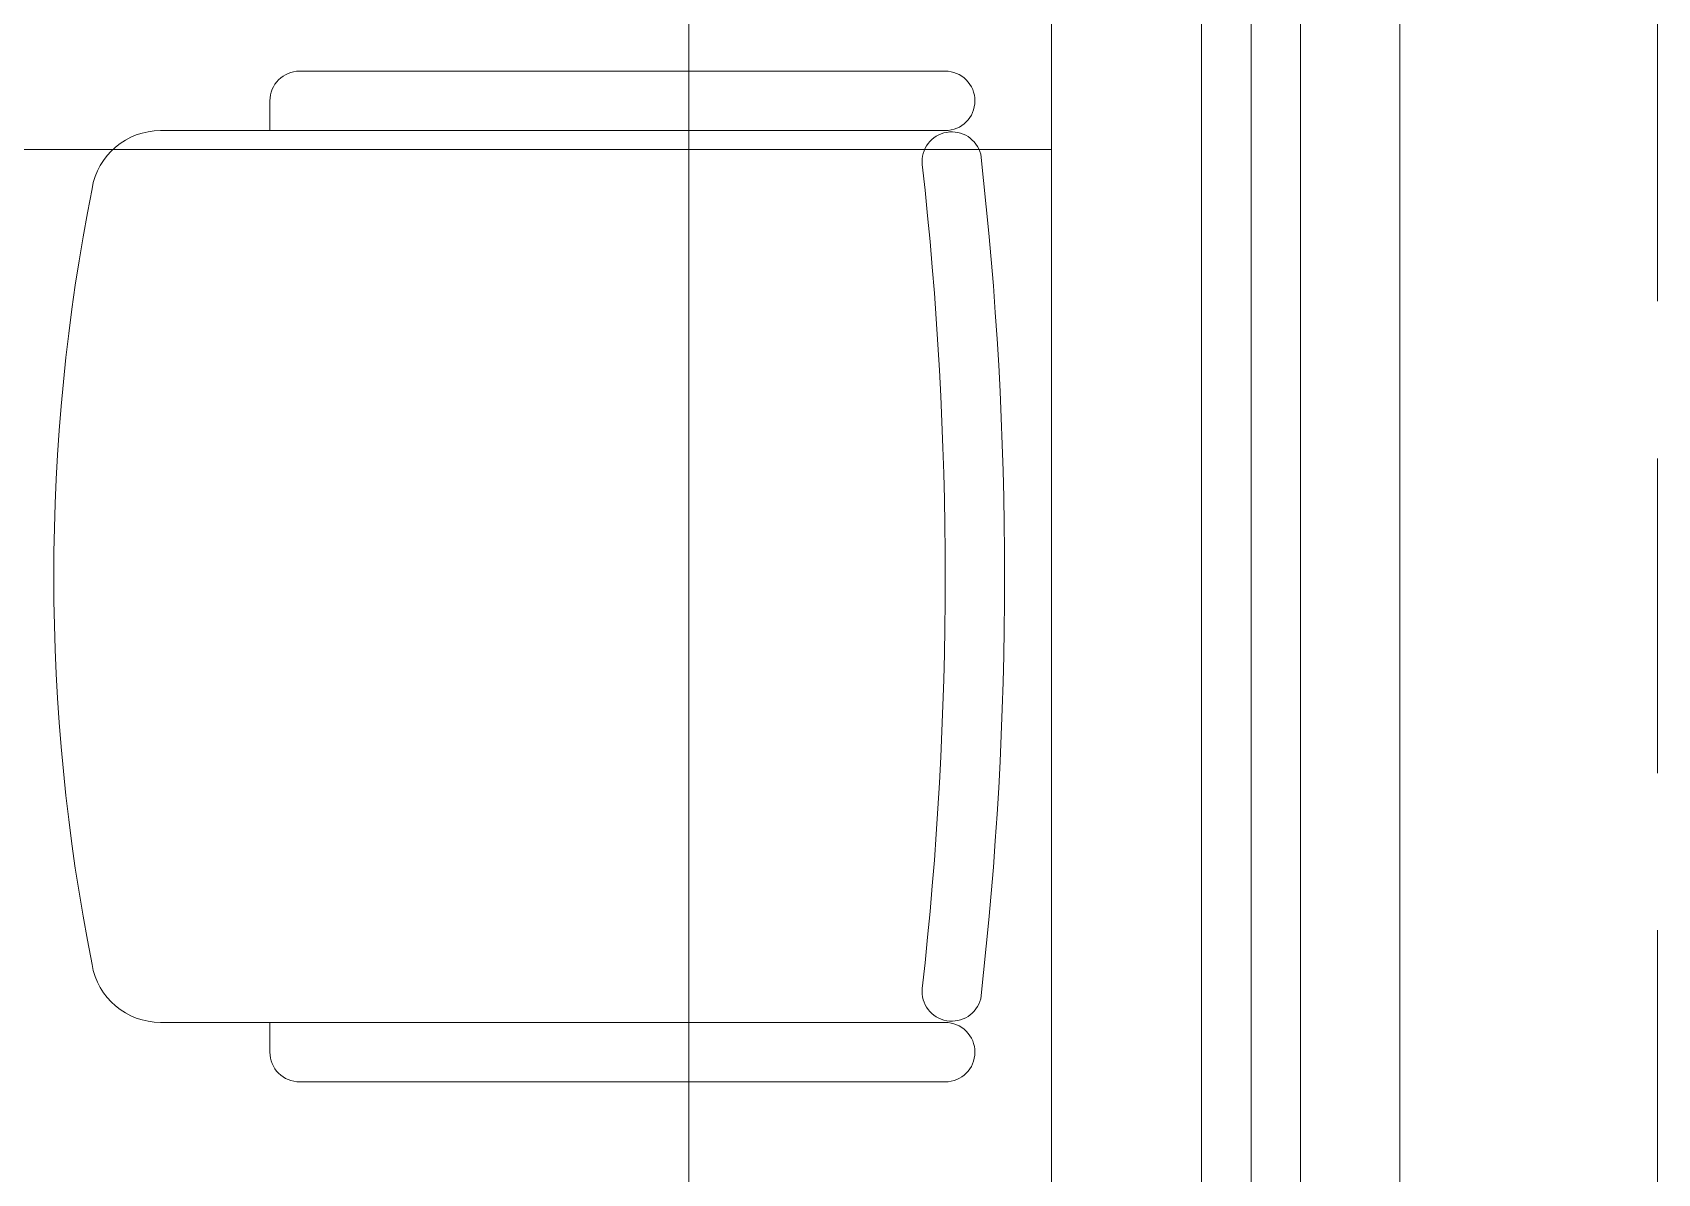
# Model space of a CAD drawing. Header units: inches. Extents: x -246178 to 57169, y -29325 to 19878.
# Drawn here: x 48228 to 49048, y -5317 to -4741 of the extents above; entities that cross this region are included whole.
import ezdxf

# ---------------------------------------------------------------- set-up
doc = ezdxf.new("R2010")
doc.units = ezdxf.units.IN
doc.header["$LTSCALE"] = 25
doc.header["$MEASUREMENT"] = 0
doc.linetypes.add('00-Ground Floor$0$HIDDEN', pattern=[9.525, 6.35, -3.175])
doc.linetypes.add('DASHDOT', pattern=[25.4, 12.7, -6.35, 0, -6.35])
doc.layers.get('0').update_dxf_attribs({"color": 8})
for name, color, linetype, lineweight in [('00-Ground Floor$0$Aluminum', 251, 'Continuous', 5), ('00-Ground Floor$0$Frame', 252, 'Continuous', 9), ('00-Ground Floor$0$LOADING', 253, 'Continuous', 5), ('00-Ground Floor$0$Proj', 251, 'Continuous', 5), ('E-LITE-CLNG-CNDT', 6, 'DASHDOT', 35)]:
    doc.layers.add(name, color=color, linetype=linetype, lineweight=lineweight)

# ---------------------------------------------------------------- blocks, each defined once
blk = doc.blocks.new('00-Ground Floor$0$GF21016-P')
at = {"layer": '00-Ground Floor$0$LOADING', "extrusion": (-1.24384e-09, -1.20261e-09, -1)}
for p, q in [((0.01278, 0.01793), (0.01278, 0.41365)), ((0.46278, 0.01793), (0.46278, 0.41365)), ((-0.00222, 0.35848), (0.01278, 0.35848)), ((0.47778, 0.35848), (0.46278, 0.35848)), ((-0.01722, 0.01793), (-0.01722, 0.34348)), ((0.49278, 0.01793), (0.49278, 0.34348)), ((0.47778, 0.00293), (0.47778, 0.00293))]:
    blk.add_line(p, q, dxfattribs=at)
for centre, radius, start, end in [((-0.23778, -0.5362), 1.00364, 78.75684, 101.24316), ((-0.04778, 0.41365), 0.035, 0, 80.65572), ((-0.42778, 0.41365), 0.035, 99.34428, 180), ((0.00222, 0.34348), 0.015, 0, 90), ((-0.47778, 0.34348), 0.015, 90, 180), ((-0.02845, 0.01455), 0.01501, 284.3864, 95.52091), ((-0.23778, 1.89282), 1.8749, 263.6341, 276.3659), ((-0.4471, 0.01455), 0.01501, 84.47909, 255.6136), ((0.00222, 0.01793), 0.015, 270, 0), ((0.00222, 0.01793), 0.015, 180, 270), ((-0.47778, 0.01793), 0.015, 270, 0), ((-0.47778, 0.01793), 0.015, 180, 270), ((-0.23778, 1.87344), 1.8855, 263.51186, 276.48814)]:
    blk.add_arc(centre, radius, start, end, dxfattribs=at)
blk = doc.blocks.new('00-Ground Floor$0$A$C33F05DA9')
at = {"color": 254, "linetype": 'Continuous'}
for p, q in [((45000, -6847.43), (45000, -2847.43)), ((41799.05, -4800), (45182.93, -4800))]:
    blk.add_line(p, q, dxfattribs=at)
at = {"color": 254}
blk.add_line((45182.93, -2847.43, 0), (45182.93, -6847.43, 0), dxfattribs=at)
blk = doc.blocks.new('00-Ground Floor$0$A$Ce9e1c4c3')
at = {"layer": '00-Ground Floor$0$Frame', "color": 254}
blk.add_blockref('00-Ground Floor$0$A$C33F05DA9', (-96440.56, 0), dxfattribs=at)
blk = doc.blocks.new('00-Ground Floor')
at = {"layer": '00-Ground Floor$0$Aluminum'}
for p, q in [((48817.93, -4090.82, 0), (48817.93, -5590.82, 0)), ((48917.93, -4090.82, 0), (48917.93, -5590.82, 0)), ((48867.93, -4115.82, 0), (48867.93, -5565.82, 0)), ((48842.93, -5515.82, 0), (48842.93, -4165.82, 0))]:
    blk.add_line(p, q, dxfattribs=at)
at = {"layer": '00-Ground Floor$0$Proj', "linetype": '00-Ground Floor$0$HIDDEN'}
blk.add_line((49047.93, -5590.82, 0), (49047.93, -4090.82, 0), dxfattribs=at)
at = {"color": 254}
blk.add_blockref('00-Ground Floor$0$A$Ce9e1c4c3', (100000, 0), dxfattribs=at)
at = {"layer": '00-Ground Floor$0$LOADING', "color": 1, "extrusion": (-2.24019e-05, -2.67576e-11, 1), "xscale": -1000.000000000005, "yscale": 1000.000000000005, "zscale": -1000.000000000005, "rotation": 90.00002511235309}
blk.add_blockref('00-Ground Floor$0$GF21016-P', (48706.64, -4777.65, -1.08), dxfattribs=at)

msp = doc.modelspace()

# ---------------------------------------------------------------- block references
at = {"layer": 'E-LITE-CLNG-CNDT'}
msp.add_blockref('00-Ground Floor', (0, 0), dxfattribs=at)

doc.saveas('drawing.dxf')
